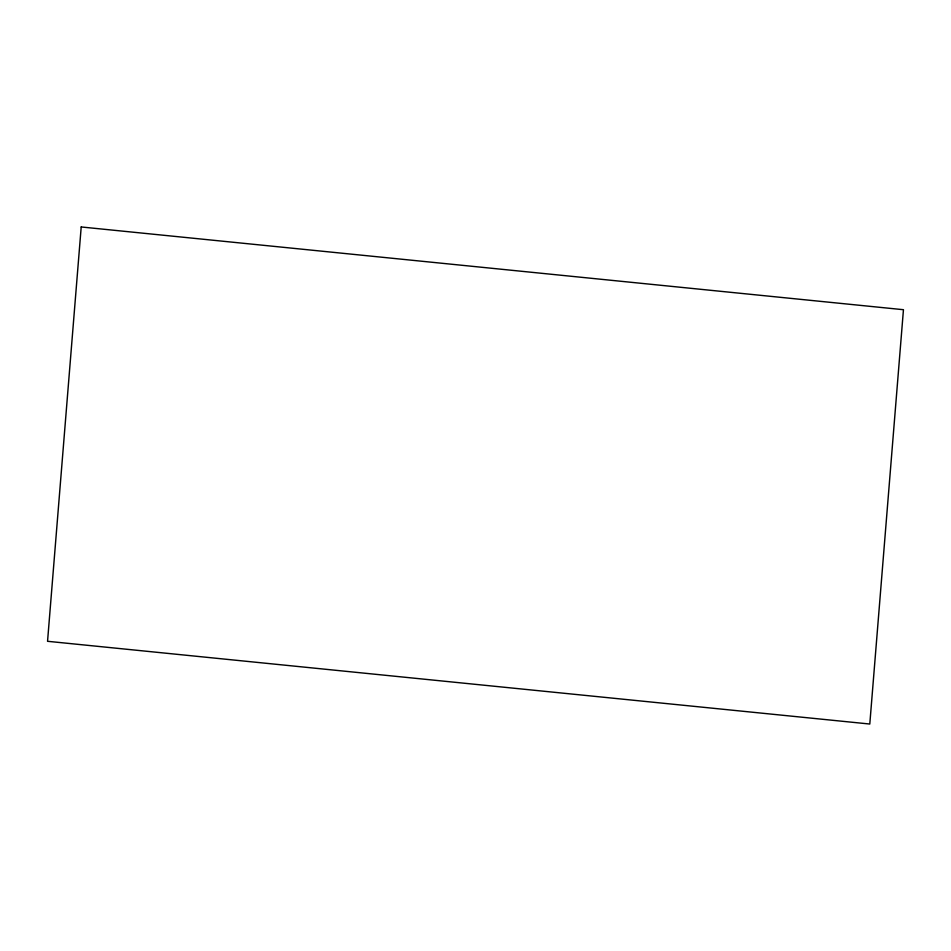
<?xml version="1.0" encoding="UTF-8"?>
<svg xmlns="http://www.w3.org/2000/svg" width="951" height="951" viewBox="0 0 951 951"><rect width="100%" height="100%" fill="white"/><g stroke="black" fill="none" stroke-linecap="round" stroke-linejoin="round"><path stroke-width="1.43" d="M81.204 226.968L47.55 641.295L869.796 724.032L903.45 309.705L81.204 226.968"/></g></svg>
